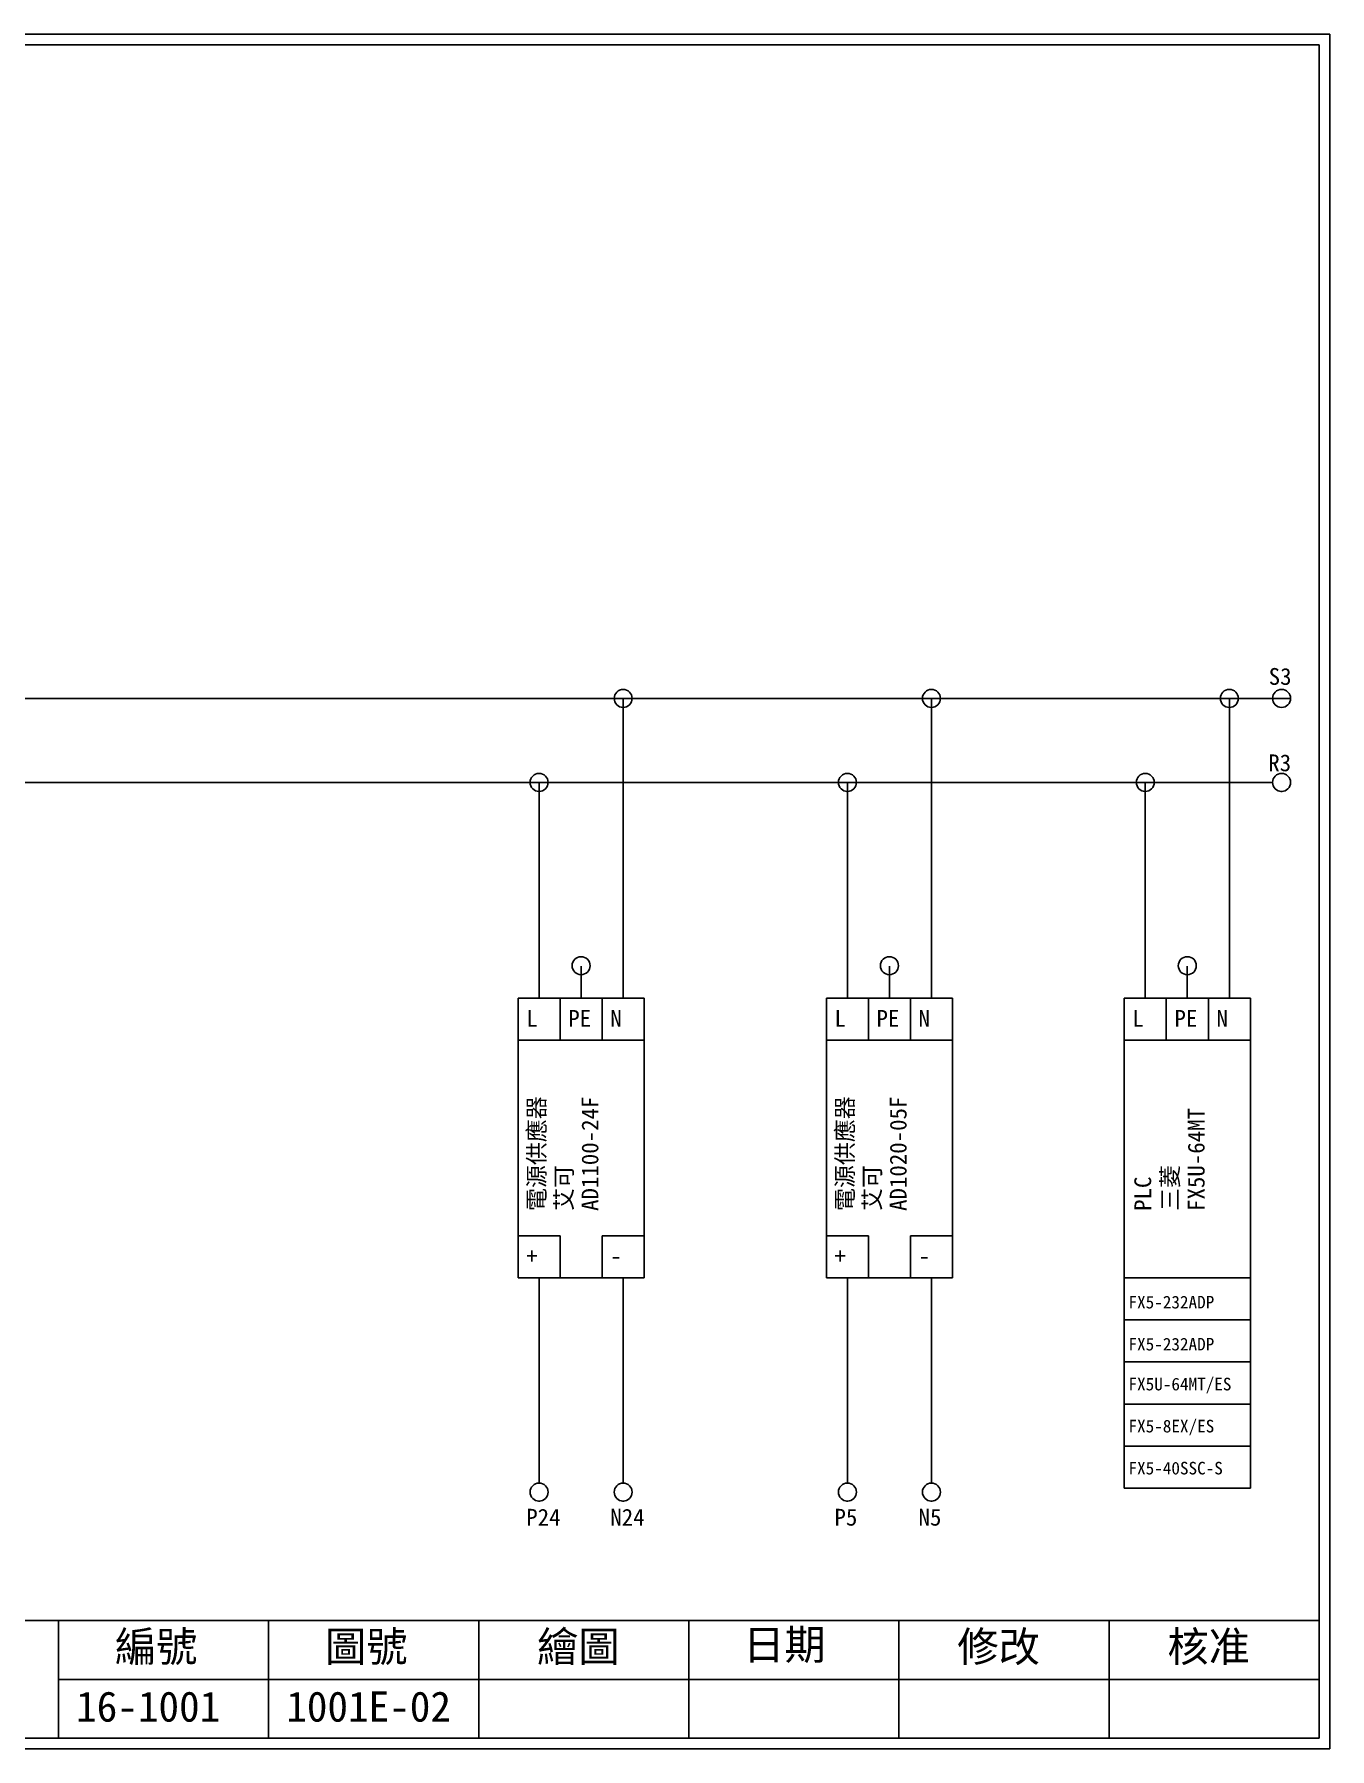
# Model space of a CAD drawing. Extents: x 10 to 297, y 3 to 207.
# Drawn here: x 142.9 to 297, y 3 to 207 of the extents above; entities that cross this region are included whole.
import ezdxf

# ---------------------------------------------------------------- set-up
doc = ezdxf.new("R2010")
doc.units = 0
doc.layers.get('0').update_dxf_attribs({"linetype": 'CONTINUOUS'})
doc.layers.add('圖框層', color=7, linetype='CONTINUOUS')
doc.layers.add('標尺寸層', color=3, linetype='CONTINUOUS')
doc.styles.add('STSL', font='kaiu.ttf')

msp = doc.modelspace()

# ---------------------------------------------------------------- linework, layer by layer
at = {"color": 7}
for centre in [(212.94, 127.96), (249.62, 127.96), (285.06, 127.96), (291.27, 127.96), (202.94, 117.96), (239.62, 117.96), (275.06, 117.96), (291.27, 117.96), (207.94, 96.16), (244.62, 96.16), (280.06, 96.16), (202.94, 33.53), (212.94, 33.53), (239.62, 33.53), (249.62, 33.53)]:
    msp.add_circle(centre, 1.07, dxfattribs=at)
at = {"layer": '圖框層', "color": 7}
for p, q in [((297, 206.97), (10, 206.97)), ((297, 3), (297, 206.97)), ((295.75, 205.72), (11.25, 205.72)), ((295.75, 4.25), (295.75, 205.72)), ((11.25, 18.25), (295.75, 18.25)), ((145.75, 4.25), (145.75, 18.25)), ((170.75, 4.25), (170.75, 18.25)), ((195.75, 4.25), (195.75, 18.25)), ((220.75, 4.25), (220.75, 18.25)), ((245.75, 4.25), (245.75, 18.25)), ((270.75, 4.25), (270.75, 18.25)), ((145.75, 11.25), (295.75, 11.25)), ((11.25, 4.25), (295.75, 4.25)), ((10, 3), (297, 3))]:
    msp.add_line(p, q, dxfattribs=at)
at = {"layer": '標尺寸層', "color": 7}
for p, q in [((15.47, 127.96), (217.6, 127.96)), ((212.94, 92.28), (212.94, 127.96)), ((212.94, 126.89), (212.94, 126.82)), ((217.6, 127.96), (292.34, 127.96)), ((249.61, 126.89), (249.61, 126.82)), ((249.62, 92.28), (249.62, 127.96)), ((285.06, 92.28), (285.06, 127.96)), ((285.06, 126.89), (285.06, 126.82)), ((291.26, 126.89), (291.26, 126.82)), ((15.47, 117.96), (290.2, 117.96)), ((202.94, 92.28), (202.94, 117.96)), ((202.94, 116.89), (202.94, 116.82)), ((239.61, 116.89), (239.61, 116.82)), ((239.62, 92.28), (239.62, 117.96)), ((275.06, 92.28), (275.06, 117.96)), ((275.06, 116.89), (275.06, 116.82)), ((291.26, 116.89), (291.26, 116.82)), ((207.94, 92.28), (207.94, 96.11)), ((244.62, 92.28), (244.62, 96.11)), ((280.06, 92.28), (280.06, 96.11)), ((244.61, 95.09), (244.61, 95.02)), ((280.06, 95.09), (280.06, 95.02)), ((200.44, 92.28), (205.44, 92.28)), ((200.44, 87.28), (200.44, 92.28)), ((200.44, 92.28), (215.44, 92.28)), ((200.44, 87.28), (200.44, 92.28)), ((200.44, 92.28), (200.44, 87.28)), ((200.44, 92.28), (200.44, 59.01)), ((205.44, 92.28), (205.44, 87.28)), ((205.44, 92.28), (210.44, 92.28)), ((205.44, 87.28), (205.44, 92.28)), ((210.44, 92.28), (215.44, 92.28)), ((210.44, 87.28), (210.44, 92.28)), ((210.44, 92.28), (210.44, 87.28)), ((215.44, 92.28), (215.44, 87.28)), ((215.44, 92.28), (215.44, 59.01)), ((237.12, 92.28), (242.12, 92.28)), ((237.12, 87.28), (237.12, 92.28)), ((237.12, 92.28), (252.12, 92.28)), ((237.12, 92.28), (237.12, 59.01)), ((237.12, 87.28), (237.12, 92.28)), ((237.12, 92.28), (237.12, 87.28)), ((242.12, 92.28), (242.12, 87.28)), ((242.12, 92.28), (247.12, 92.28)), ((242.12, 87.28), (242.12, 92.28)), ((247.12, 92.28), (252.12, 92.28)), ((247.12, 87.28), (247.12, 92.28)), ((247.12, 92.28), (247.12, 87.28)), ((252.12, 92.28), (252.12, 87.28)), ((252.12, 92.28), (252.12, 59.01)), ((272.56, 92.28), (277.56, 92.28)), ((272.56, 87.28), (272.56, 92.28)), ((272.56, 92.28), (287.56, 92.28)), ((272.56, 92.28), (272.56, 59.01)), ((272.56, 87.28), (272.56, 92.28)), ((272.56, 92.28), (272.56, 87.28)), ((277.56, 92.28), (277.56, 87.28)), ((277.56, 92.28), (282.56, 92.28)), ((277.56, 87.28), (277.56, 92.28)), ((282.56, 92.28), (287.56, 92.28)), ((282.56, 87.28), (282.56, 92.28)), ((282.56, 92.28), (282.56, 87.28)), ((287.56, 92.28), (287.56, 87.28)), ((287.56, 92.28), (287.56, 59.01)), ((205.44, 87.28), (200.44, 87.28)), ((210.44, 87.28), (205.44, 87.28)), ((215.44, 87.28), (210.44, 87.28)), ((242.12, 87.28), (237.12, 87.28)), ((247.12, 87.28), (242.12, 87.28)), ((252.12, 87.28), (247.12, 87.28)), ((277.56, 87.28), (272.56, 87.28)), ((282.56, 87.28), (277.56, 87.28)), ((287.56, 87.28), (282.56, 87.28)), ((200.44, 64.01), (205.44, 64.01)), ((200.44, 59.01), (200.44, 64.01)), ((200.44, 59.01), (200.44, 64.01)), ((200.44, 59.01), (200.44, 64.01)), ((200.44, 64.01), (200.44, 59.01)), ((205.44, 64.01), (205.44, 59.01)), ((210.44, 64.01), (215.44, 64.01)), ((210.44, 59.01), (210.44, 64.01)), ((215.44, 64.01), (215.44, 59.01)), ((237.12, 64.01), (242.12, 64.01)), ((237.12, 59.01), (237.12, 64.01)), ((242.12, 64.01), (242.12, 59.01)), ((247.12, 64.01), (252.12, 64.01)), ((247.12, 59.01), (247.12, 64.01)), ((252.12, 64.01), (252.12, 59.01)), ((215.44, 59.01), (200.44, 59.01)), ((205.44, 59.01), (200.44, 59.01)), ((202.94, 59.01), (202.94, 34.6)), ((215.44, 59.01), (210.44, 59.01)), ((212.94, 59.01), (212.94, 34.6)), ((252.12, 59.01), (237.12, 59.01)), ((242.12, 59.01), (237.12, 59.01)), ((239.62, 59.01), (239.62, 34.6)), ((252.12, 59.01), (247.12, 59.01)), ((249.62, 59.01), (249.62, 34.6)), ((272.56, 59.01), (287.56, 59.01)), ((272.56, 59.01), (272.56, 54.01)), ((287.56, 59.01), (287.56, 54.01)), ((272.56, 54.01), (287.56, 54.01)), ((272.56, 54.01), (272.56, 49.01)), ((287.56, 54.01), (287.56, 49.01)), ((272.56, 49.01), (287.56, 49.01)), ((272.56, 49.01), (272.56, 44.01)), ((287.56, 49.01), (287.56, 44.01)), ((272.56, 44.01), (287.56, 44.01)), ((272.56, 44.01), (272.56, 39.01)), ((287.56, 44.01), (287.56, 39.01)), ((272.56, 39.01), (287.56, 39.01)), ((272.56, 39.01), (272.56, 34.01)), ((287.56, 39.01), (287.56, 34.01)), ((272.56, 34.01), (287.56, 34.01)), ((202.94, 32.46), (202.94, 32.39)), ((212.94, 32.46), (212.94, 32.39)), ((239.61, 32.46), (239.61, 32.39)), ((249.61, 32.46), (249.61, 32.39))]:
    msp.add_line(p, q, dxfattribs=at)

# ---------------------------------------------------------------- texts
at = {"layer": '圖框層', "color": 7, "style": 'STSL'}
for s, height, p in [('S3', 2, (289.74, 129.57)), ('R3', 2, (289.69, 119.29)), ('L', 2, (201.41, 88.89)), ('PE', 2, (206.41, 88.89)), ('N', 2, (211.41, 88.89)), ('L', 2, (238.08, 88.89)), ('PE', 2, (243.08, 88.89)), ('N', 2, (248.08, 88.89)), ('L', 2, (273.53, 88.89)), ('PE', 2, (278.53, 88.89)), ('N', 2, (283.53, 88.89)), ('+', 2, (201.41, 60.62)), ('-', 2, (211.41, 60.62)), ('+', 2, (238.08, 60.62)), ('-', 2, (248.08, 60.62)), ('FX5-232ADP', 1.5, (273.06, 55.38)), ('FX5-232ADP', 1.5, (273.06, 50.38)), ('FX5U-64MT/ES', 1.5, (273.06, 45.63)), ('FX5-8EX/ES', 1.5, (273.06, 40.63)), ('FX5-40SSC-S', 1.5, (273.06, 35.63)), ('P24', 2, (201.41, 29.54)), ('N24', 2, (211.41, 29.54)), ('P5', 2, (238.08, 29.54)), ('N5', 2, (248.08, 29.54)), ('編號', 3.6, (152.47, 13.34)), ('圖號', 3.6, (177.47, 13.34)), ('繪圖', 3.6, (202.69, 13.34)), ('日期', 3.6, (227.22, 13.59)), ('修改', 3.6, (252.69, 13.34)), ('核准', 3.6, (277.69, 13.34)), ('16-1001', 3.6, (147.86, 6.22)), ('1001E-02', 3.6, (172.86, 6.22))]:
    msp.add_text(s, height=height, dxfattribs=at).set_placement(p)
for s, p in [('電源供應器', (203.64, 66.98)), ('AD1100-24F', (209.99, 66.98)), ('電源供應器', (240.32, 66.98)), ('AD1020-05F', (246.66, 66.98)), ('FX5U-64MT', (282.11, 66.98)), ('艾可', (206.88, 66.98)), ('艾可', (243.55, 66.98)), ('三菱', (279, 66.98)), ('PLC', (275.76, 66.98))]:
    msp.add_text(s, height=2, rotation=90, dxfattribs=at).set_placement(p)

doc.saveas('drawing.dxf')
